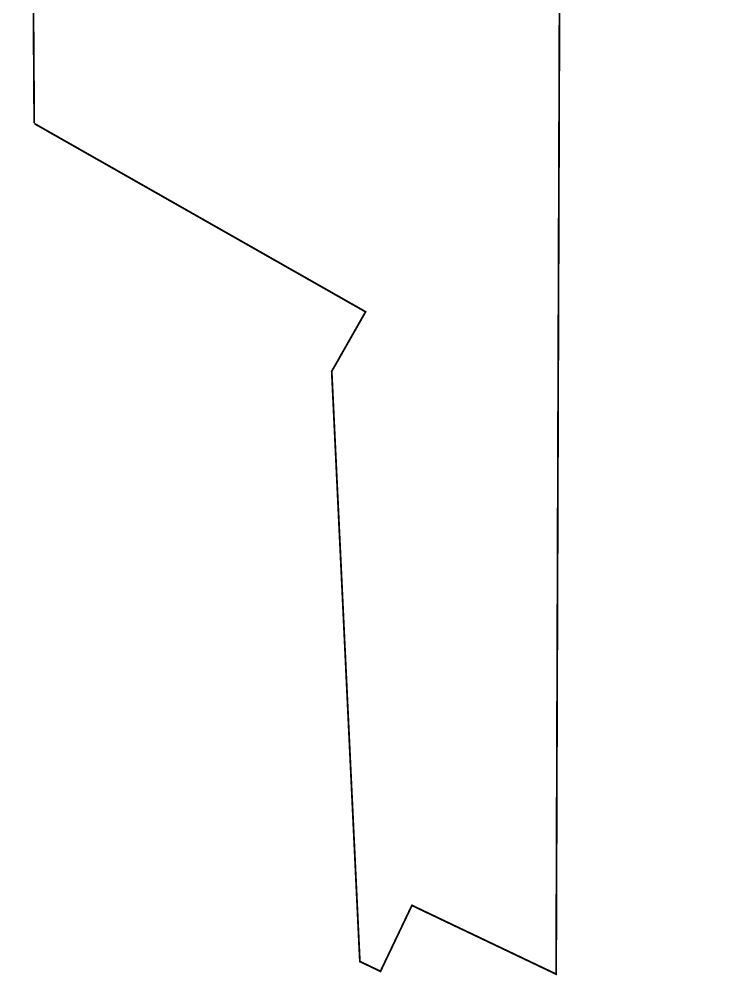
# Model space of a CAD drawing. Header units: metres. Extents: x 0 to 1595, y 0 to 995.
# Drawn here: x 1442.5 to 1594.9, y 0.2 to 210.8 of the extents above; entities that cross this region are included whole.
import ezdxf

# ---------------------------------------------------------------- set-up
doc = ezdxf.new("R2010")
doc.units = ezdxf.units.M

msp = doc.modelspace()

# ---------------------------------------------------------------- linework, layer by layer
for points in [[(1444.5, 382.456, 0.4, 0.4, 0), (1445.82, 187.972, 0.4, 0.4, 0), (1445.82, 187.972, 0.4, 0.4, 0), (1445.82, 187.972, 0, 0, 0), (1518.43, 146.728, 0, 0, 0), (1511.01, 133.686, 0, 0, 0), (1517.11, 5.7794, 0, 0, 0), (1517.18, 4.42296, 0, 0, 0), (1521.69, 2.27214, 0, 0, 0), (1528.58, 16.716, 0, 0, 0), (1560.18, 1.65972, 0, 0, 0), (1561.36, 343.383, 0, 0, 0)], [(1444.5, 382.456, 0, 0, 0), (1445.82, 187.972, 0, 0, 0), (1445.82, 187.972, 0, 0, 0), (1445.82, 187.972, 0.4, 0.4, 0), (1518.43, 146.728, 0.4, 0.4, 0), (1511.01, 133.686, 0.4, 0.4, 0), (1517.11, 5.7794, 0.4, 0.4, 0), (1517.18, 4.42296, 0.4, 0.4, 0), (1521.69, 2.27214, 0.4, 0.4, 0), (1528.58, 16.716, 0.4, 0.4, 0), (1560.18, 1.65972, 0.4, 0.4, 0), (1561.36, 343.383, 0.4, 0.4, 0)]]:
    msp.add_lwpolyline(points, format="xyseb")

doc.saveas('drawing.dxf')
